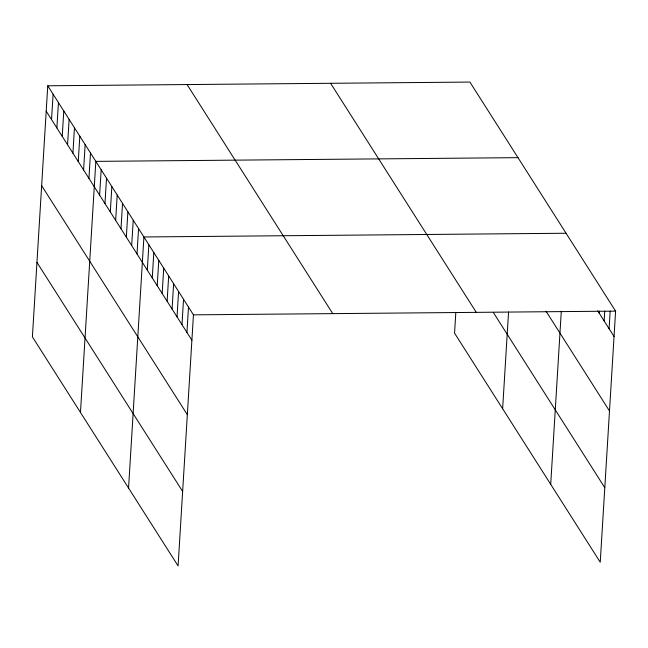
<?xml version="1.0" encoding="UTF-8"?>
<svg xmlns="http://www.w3.org/2000/svg" width="648" height="648" viewBox="0 0 648 648"><rect width="100%" height="100%" fill="white"/><g stroke="black" fill="none" stroke-linecap="round" stroke-linejoin="round"><path stroke-width="0.97" d="M47.758 85.787L32.4 336.871L178.087 565.931L193.444 314.855L47.758 85.787L469.913 82.069L615.6 311.129L600.242 562.213L454.556 333.145L455.836 312.296M51.548 119.556L53.096 94.187M56.886 127.956L58.442 102.587M62.232 136.355L63.779 110.986M67.57 144.755L69.125 119.386M72.916 153.155L74.463 127.786M78.254 161.554L79.809 136.185M83.6 169.946L85.147 144.585M88.938 178.346L90.493 152.985M80.474 412.46L95.831 161.376L517.995 157.658M99.622 195.145L101.177 169.776M104.968 203.545L106.515 178.176M110.306 211.945L111.861 186.575M115.652 220.344L117.199 194.975M120.99 228.744L122.545 203.375M126.336 237.144L127.883 211.775M131.674 245.543L133.229 220.174M137.012 253.943L138.567 228.574M128.555 488.049L143.913 236.974L566.069 233.248M147.307 270.127L148.862 244.758M152.264 277.911L153.819 252.55M157.213 285.703L158.768 260.334M162.17 293.487L163.725 268.126M167.127 301.279L168.674 275.91M172.076 309.064L173.632 283.703M177.034 316.856L178.581 291.487M181.983 324.64L183.538 299.279M186.94 332.432L188.487 307.063M502.637 408.742L508.55 312.036M550.711 484.331L561.298 311.251M599.189 313.138L599.311 311.186M604.139 320.922L604.738 311.17M609.096 328.714L610.173 311.145M193.444 314.855L615.6 311.129M597.699 310.797L614.045 336.498M546.07 311.267L609.493 410.986M493.298 312.417L604.803 487.725M330.601 83.292L476.288 312.36M187.07 84.564L332.756 313.624M46.202 111.156L191.889 340.216M41.65 185.644L187.337 414.704M36.952 262.383L182.639 491.443"/></g></svg>
